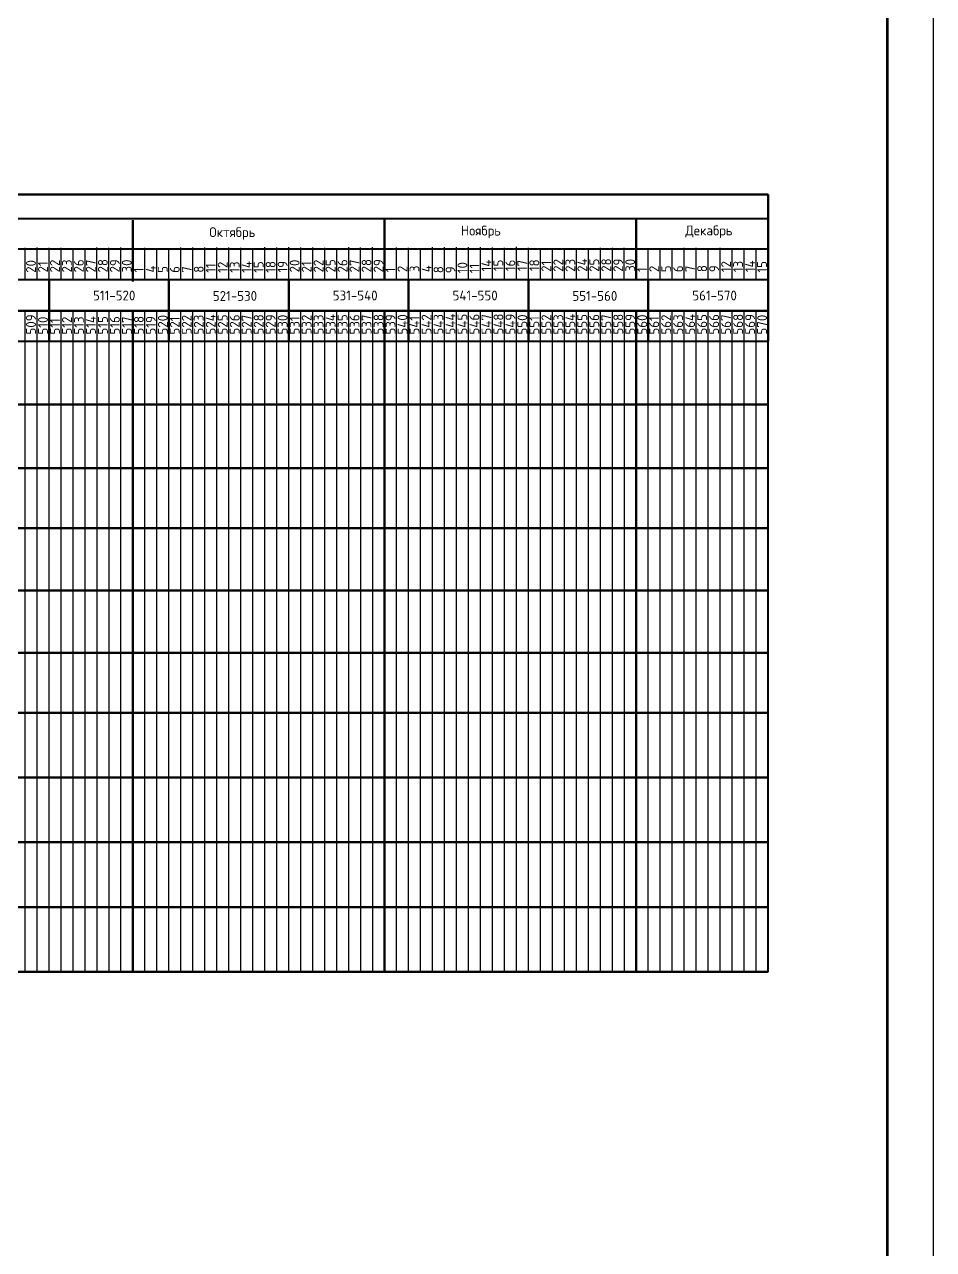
# Model space of a CAD drawing. Header units: millimetres. Extents: x -782 to 10910, y 3841 to 9763.
# Drawn here: x 3917.3 to 4015.9, y 8175.5 to 8308.4 of the extents above; entities that cross this region are included whole.
import ezdxf

# ---------------------------------------------------------------- set-up
doc = ezdxf.new("R2010")
doc.units = ezdxf.units.MM
doc.layers.add('1STAIR2D', color=30, linetype='Continuous')
doc.layers.add('A0-08', color=101, linetype='Continuous')
doc.layers.add('Штампы&Таблицы', color=1, linetype='Continuous', lineweight=70)
doc.styles.add('GOST-2.304_Type-B', font='GOST_Common.ttf')

msp = doc.modelspace()

# ---------------------------------------------------------------- linework, layer by layer
at = {"color": 0}
msp.add_line((4015.912801, 8032.512194), (4015.912801, 8626.512194), dxfattribs=at)
at = {"lineweight": 50}
for p, q in [((3997.981601, 8274.051118), (3997.981601, 8289.948506)), ((3929.079956, 8280.492396), (3929.079956, 8287.173877)), ((3956.378716, 8280.659366), (3956.378716, 8287.340848)), ((3983.678517, 8280.652948), (3983.678517, 8287.33443)), ((3919.981601, 8274.036042), (3919.981601, 8280.669021)), ((3932.981601, 8274.005271), (3932.981601, 8280.63825)), ((3945.981601, 8274.012964), (3945.981601, 8280.645943)), ((3958.981601, 8274.012964), (3958.981601, 8280.645943)), ((3971.981601, 8274.036042), (3971.981601, 8280.669021)), ((3984.981601, 8274.005271), (3984.981601, 8280.63825)), ((3929.077145, 8277.337146), (3929.078426, 8205.604294)), ((3956.376956, 8277.37764), (3956.378238, 8205.644788)), ((3983.67677, 8277.4246), (3983.678051, 8205.691748)), ((3207.263072, 8267.141568), (3997.981601, 8267.144808)), ((3207.263041, 8260.239402), (3997.981601, 8260.239402)), ((3207.263072, 8253.748564), (3997.981601, 8253.748564)), ((3207.263072, 8246.983507), (3997.981601, 8246.983507)), ((3207.263072, 8240.21845), (3997.981601, 8240.22138)), ((3207.263072, 8240.21845), (3997.981601, 8240.22138)), ((3207.263072, 8233.716445), (3997.981601, 8233.716445)), ((3207.263072, 8226.688336), (3997.981601, 8226.691275)), ((3207.263072, 8226.688336), (3997.981601, 8226.691275)), ((3207.263072, 8219.660227), (3997.981601, 8219.660227)), ((3207.263072, 8219.660227), (3997.981601, 8219.660227)), ((3207.263072, 8212.632118), (3997.981601, 8212.635048)), ((3207.263072, 8212.632118), (3997.981601, 8212.635048)), ((3207.263072, 8212.632118), (3997.981601, 8212.632118)), ((3207.26283, 8205.604008), (3997.981601, 8205.606947)), ((3207.26283, 8205.604008), (3997.981601, 8205.606947)), ((3207.26283, 8205.604008), (3997.981601, 8205.606947)), ((3207.26283, 8205.604008), (3997.981601, 8205.606947))]:
    msp.add_line(p, q, dxfattribs=at)
at = {"lineweight": 25}
for p, q in [((3917.37821, 8280.835177), (3917.37821, 8284.15936)), ((3917.378273, 8280.663634), (3917.378273, 8283.987816)), ((3918.678273, 8280.632863), (3918.678273, 8283.957045)), ((3919.97821, 8280.835177), (3919.97821, 8284.15936)), ((3921.27821, 8280.835177), (3921.27821, 8284.15936)), ((3921.27821, 8280.712134), (3921.27821, 8284.036316)), ((3922.57821, 8280.804407), (3922.57821, 8284.128589)), ((3923.87821, 8280.773636), (3923.87821, 8284.097818)), ((3923.87821, 8280.712134), (3923.87821, 8284.036316)), ((3925.17821, 8280.712134), (3925.17821, 8284.036316)), ((3926.478147, 8280.83535), (3926.478147, 8284.159532)), ((3926.47821, 8280.681363), (3926.47821, 8284.005546)), ((3927.77821, 8280.650593), (3927.77821, 8283.974775)), ((3929.078147, 8280.83535), (3929.078147, 8284.159532)), ((3930.378147, 8280.83535), (3930.378147, 8284.159532)), ((3930.378147, 8280.712307), (3930.378147, 8284.036489)), ((3931.678147, 8280.804579), (3931.678147, 8284.128762)), ((3932.978147, 8280.773809), (3932.978147, 8284.097991)), ((3932.978147, 8280.712307), (3932.978147, 8284.036489)), ((3934.278147, 8280.712307), (3934.278147, 8284.036489)), ((3935.578084, 8280.85308), (3935.578084, 8284.177262)), ((3935.578147, 8280.681536), (3935.578147, 8284.005718)), ((3936.878147, 8280.650765), (3936.878147, 8283.974948)), ((3938.178084, 8280.85308), (3938.178084, 8284.177262)), ((3939.478084, 8280.85308), (3939.478084, 8284.177262)), ((3939.478084, 8280.730037), (3939.478084, 8284.054219)), ((3940.778084, 8280.822309), (3940.778084, 8284.146491)), ((3942.078084, 8280.791539), (3942.078084, 8284.115721)), ((3942.078084, 8280.730037), (3942.078084, 8284.054219)), ((3943.378021, 8280.840039), (3943.378021, 8284.164221)), ((3943.378084, 8280.730037), (3943.378084, 8284.054219)), ((3944.678021, 8280.87081), (3944.678021, 8284.194992)), ((3944.678084, 8280.699266), (3944.678084, 8284.023448)), ((3945.978021, 8280.747767), (3945.978021, 8284.071949)), ((3947.278021, 8280.87081), (3947.278021, 8284.194992)), ((3948.578021, 8280.87081), (3948.578021, 8284.194992)), ((3948.578021, 8280.747767), (3948.578021, 8284.071949)), ((3949.878021, 8280.840039), (3949.878021, 8284.164221)), ((3949.878021, 8280.747767), (3949.878021, 8284.071949)), ((3951.178021, 8280.809269), (3951.178021, 8284.133451)), ((3951.178021, 8280.716996), (3951.178021, 8284.041178)), ((3952.478021, 8280.686225), (3952.478021, 8284.010407)), ((3953.777958, 8280.870982), (3953.777958, 8284.195165)), ((3955.077958, 8280.747939), (3955.077958, 8284.072121)), ((3956.377958, 8280.870982), (3956.377958, 8284.195165)), ((3957.677958, 8280.870982), (3957.677958, 8284.195165)), ((3957.677958, 8280.747939), (3957.677958, 8284.072121)), ((3958.977958, 8280.840212), (3958.977958, 8284.164394)), ((3958.977958, 8280.747939), (3958.977958, 8284.072121)), ((3960.277958, 8280.809441), (3960.277958, 8284.133623)), ((3960.277958, 8280.717168), (3960.277958, 8284.041351)), ((3961.577958, 8280.686398), (3961.577958, 8284.01058)), ((3962.877895, 8280.888712), (3962.877895, 8284.212895)), ((3964.177895, 8280.765669), (3964.177895, 8284.089851)), ((3965.477895, 8280.888712), (3965.477895, 8284.212895)), ((3966.777895, 8280.888712), (3966.777895, 8284.212895)), ((3966.777895, 8280.765669), (3966.777895, 8284.089851)), ((3968.077895, 8280.857942), (3968.077895, 8284.182124)), ((3968.077895, 8280.765669), (3968.077895, 8284.089851)), ((3969.377895, 8280.827171), (3969.377895, 8284.151353)), ((3969.377895, 8280.734898), (3969.377895, 8284.059081)), ((3970.677895, 8280.704128), (3970.677895, 8284.02831)), ((3971.977835, 8280.765983), (3971.977835, 8284.090165)), ((3973.277832, 8280.783399), (3973.277832, 8284.107581)), ((3974.577835, 8280.765983), (3974.577835, 8284.090165)), ((3975.877832, 8280.783399), (3975.877832, 8284.107581)), ((3975.877835, 8280.765983), (3975.877835, 8284.090165)), ((3977.177832, 8280.783399), (3977.177832, 8284.107581)), ((3977.177835, 8280.735212), (3977.177835, 8284.059394)), ((3978.477832, 8280.752628), (3978.477832, 8284.076811)), ((3978.477835, 8280.704441), (3978.477835, 8284.028624)), ((3979.777832, 8280.721858), (3979.777832, 8284.04604)), ((3981.077772, 8280.766155), (3981.077772, 8284.090338)), ((3982.377769, 8280.783572), (3982.377769, 8284.107754)), ((3983.677772, 8280.766155), (3983.677772, 8284.090338)), ((3984.977769, 8280.783572), (3984.977769, 8284.107754)), ((3984.977772, 8280.766155), (3984.977772, 8284.090338)), ((3986.277769, 8280.783572), (3986.277769, 8284.107754)), ((3986.277772, 8280.735385), (3986.277772, 8284.059567)), ((3987.577769, 8280.752801), (3987.577769, 8284.076983)), ((3987.577772, 8280.704614), (3987.577772, 8284.028796)), ((3988.877769, 8280.72203), (3988.877769, 8284.046212)), ((3990.177709, 8280.783885), (3990.177709, 8284.108067)), ((3991.477706, 8280.801302), (3991.477706, 8284.125484)), ((3992.777709, 8280.783885), (3992.777709, 8284.108067)), ((3994.077706, 8280.801302), (3994.077706, 8284.125484)), ((3994.077709, 8280.783885), (3994.077709, 8284.108067)), ((3995.377706, 8280.801302), (3995.377706, 8284.125484)), ((3995.377709, 8280.753115), (3995.377709, 8284.077297)), ((3996.677706, 8280.770531), (3996.677706, 8284.094713)), ((3996.677709, 8280.722344), (3996.677709, 8284.046526)), ((3917.381601, 8205.60664), (3917.381601, 8277.337146)), ((3917.381601, 8273.997579), (3917.381601, 8277.321761)), ((3917.381601, 8273.997579), (3917.381601, 8277.321761)), ((3918.681601, 8205.606645), (3918.681601, 8277.337146)), ((3918.681601, 8273.997579), (3918.681601, 8277.321761)), ((3918.681601, 8273.997579), (3918.681601, 8277.321761)), ((3919.981601, 8273.997579), (3919.981601, 8277.337146)), ((3919.981601, 8205.606649), (3919.981601, 8277.337146)), ((3921.281601, 8274.012964), (3921.281601, 8277.337146)), ((3921.281601, 8274.012964), (3921.281601, 8277.337146)), ((3921.281601, 8205.606654), (3921.281601, 8277.337146)), ((3922.581601, 8274.012964), (3922.581601, 8277.337146)), ((3922.581601, 8274.012964), (3922.581601, 8277.337146)), ((3922.581601, 8205.606659), (3922.581601, 8277.337146)), ((3923.881601, 8274.012964), (3923.881601, 8277.352531)), ((3923.881601, 8205.606664), (3923.881601, 8277.337146)), ((3925.181601, 8274.012964), (3925.181601, 8277.337146)), ((3925.181601, 8274.012964), (3925.181601, 8277.337146)), ((3925.181601, 8205.606669), (3925.181601, 8277.337146)), ((3926.481601, 8274.012964), (3926.481601, 8277.337146)), ((3926.481601, 8274.012964), (3926.481601, 8277.337146)), ((3926.481601, 8205.606673), (3926.481601, 8277.337146)), ((3927.781601, 8274.012964), (3927.781601, 8277.352531)), ((3927.781601, 8205.606678), (3927.781601, 8277.337146)), ((3929.081601, 8274.012964), (3929.081601, 8277.337146)), ((3929.081601, 8274.012964), (3929.081601, 8277.337146)), ((3929.081601, 8205.606683), (3929.081601, 8277.337146)), ((3930.381601, 8274.012964), (3930.381601, 8277.337146)), ((3930.381601, 8274.012964), (3930.381601, 8277.337146)), ((3930.381601, 8205.606688), (3930.381601, 8277.337146)), ((3931.681601, 8274.012964), (3931.681601, 8277.352531)), ((3931.681601, 8205.606693), (3931.681601, 8277.337146)), ((3932.981601, 8274.012964), (3932.981601, 8277.337146)), ((3932.981601, 8274.012964), (3932.981601, 8277.337146)), ((3932.981601, 8205.606698), (3932.981601, 8277.337146)), ((3934.281601, 8274.012964), (3934.281601, 8277.337146)), ((3934.281601, 8274.012964), (3934.281601, 8277.337146)), ((3934.281601, 8205.606702), (3934.281601, 8277.337146)), ((3935.581601, 8274.012964), (3935.581601, 8277.352531)), ((3935.581601, 8205.606707), (3935.581601, 8277.337146)), ((3936.881601, 8205.606712), (3936.881601, 8277.337146)), ((3936.881601, 8273.997579), (3936.881601, 8277.321761)), ((3936.881601, 8273.997579), (3936.881601, 8277.321761)), ((3938.181601, 8205.606717), (3938.181601, 8277.337146)), ((3938.181601, 8273.997579), (3938.181601, 8277.321761)), ((3938.181601, 8273.997579), (3938.181601, 8277.321761)), ((3939.481601, 8273.997579), (3939.481601, 8277.337146)), ((3939.481601, 8205.606722), (3939.481601, 8277.337146)), ((3940.781601, 8205.606726), (3940.781601, 8277.337146)), ((3940.781601, 8273.982193), (3940.781601, 8277.306375)), ((3940.781601, 8273.982193), (3940.781601, 8277.306375)), ((3942.081601, 8205.606731), (3942.081601, 8277.337146)), ((3942.081601, 8273.982193), (3942.081601, 8277.306375)), ((3942.081601, 8273.982193), (3942.081601, 8277.306375)), ((3943.381601, 8205.606736), (3943.381601, 8277.337146)), ((3943.381601, 8273.982193), (3943.381601, 8277.321761)), ((3944.681601, 8205.606741), (3944.681601, 8277.337146)), ((3944.681601, 8273.997579), (3944.681601, 8277.321761)), ((3944.681601, 8273.997579), (3944.681601, 8277.321761)), ((3945.981601, 8205.606746), (3945.981601, 8277.337146)), ((3945.981601, 8273.997579), (3945.981601, 8277.321761)), ((3945.981601, 8273.997579), (3945.981601, 8277.321761)), ((3947.281601, 8273.997579), (3947.281601, 8277.337146)), ((3947.281601, 8205.606751), (3947.281601, 8277.337146)), ((3948.581601, 8205.606755), (3948.581601, 8277.337146)), ((3948.581601, 8273.997579), (3948.581601, 8277.321761)), ((3948.581601, 8273.997579), (3948.581601, 8277.321761)), ((3949.881601, 8205.60676), (3949.881601, 8277.337146)), ((3949.881601, 8273.997579), (3949.881601, 8277.321761)), ((3949.881601, 8273.997579), (3949.881601, 8277.321761)), ((3951.181601, 8273.997579), (3951.181601, 8277.337146)), ((3951.181601, 8205.606765), (3951.181601, 8277.337146)), ((3952.481601, 8205.60677), (3952.481601, 8277.337146)), ((3952.481601, 8273.997579), (3952.481601, 8277.321761)), ((3952.481601, 8273.997579), (3952.481601, 8277.321761)), ((3953.781601, 8205.606775), (3953.781601, 8277.337146)), ((3953.781601, 8273.997579), (3953.781601, 8277.321761)), ((3953.781601, 8273.997579), (3953.781601, 8277.321761)), ((3955.081601, 8273.997579), (3955.081601, 8277.337146)), ((3955.081601, 8205.606779), (3955.081601, 8277.337146)), ((3956.381601, 8205.606784), (3956.381601, 8277.337146)), ((3956.381601, 8273.997579), (3956.381601, 8277.321761)), ((3956.381601, 8273.997579), (3956.381601, 8277.321761)), ((3957.681601, 8205.606789), (3957.681601, 8277.337146)), ((3957.681601, 8273.997579), (3957.681601, 8277.321761)), ((3957.681601, 8273.997579), (3957.681601, 8277.321761)), ((3958.981601, 8273.997579), (3958.981601, 8277.337146)), ((3958.981601, 8205.606794), (3958.981601, 8277.337146)), ((3960.281601, 8205.606799), (3960.281601, 8277.337146)), ((3960.281601, 8273.982193), (3960.281601, 8277.306375)), ((3960.281601, 8273.982193), (3960.281601, 8277.306375)), ((3961.581601, 8205.606804), (3961.581601, 8277.337146)), ((3961.581601, 8273.982193), (3961.581601, 8277.306375)), ((3961.581601, 8273.982193), (3961.581601, 8277.306375)), ((3962.881601, 8205.606808), (3962.881601, 8277.337146)), ((3962.881601, 8273.982193), (3962.881601, 8277.321761)), ((3964.181601, 8205.606813), (3964.181601, 8277.337146)), ((3964.181601, 8273.966808), (3964.181601, 8277.29099)), ((3964.181601, 8273.966808), (3964.181601, 8277.29099)), ((3965.481601, 8205.606818), (3965.481601, 8277.337146)), ((3965.481601, 8273.966808), (3965.481601, 8277.29099)), ((3965.481601, 8273.966808), (3965.481601, 8277.29099)), ((3966.781601, 8205.606823), (3966.781601, 8277.337146)), ((3966.781601, 8273.966808), (3966.781601, 8277.306375)), ((3968.081601, 8205.606828), (3968.081601, 8277.337146)), ((3968.081601, 8273.982193), (3968.081601, 8277.306375)), ((3968.081601, 8273.982193), (3968.081601, 8277.306375)), ((3969.381601, 8205.606832), (3969.381601, 8277.337146)), ((3969.381601, 8273.982193), (3969.381601, 8277.306375)), ((3969.381601, 8273.982193), (3969.381601, 8277.306375)), ((3970.681601, 8205.606837), (3970.681601, 8277.337146)), ((3970.681601, 8273.982193), (3970.681601, 8277.321761)), ((3971.981601, 8205.606842), (3971.981601, 8277.337146)), ((3971.981601, 8273.982193), (3971.981601, 8277.306375)), ((3971.981601, 8273.982193), (3971.981601, 8277.306375)), ((3973.281601, 8205.606847), (3973.281601, 8277.337146)), ((3973.281601, 8273.982193), (3973.281601, 8277.306375)), ((3973.281601, 8273.982193), (3973.281601, 8277.306375)), ((3974.581601, 8205.606852), (3974.581601, 8277.337146)), ((3974.581601, 8273.982193), (3974.581601, 8277.321761)), ((3975.881601, 8205.606856), (3975.881601, 8277.337146)), ((3975.881601, 8273.982193), (3975.881601, 8277.306375)), ((3975.881601, 8273.982193), (3975.881601, 8277.306375)), ((3977.181601, 8205.606861), (3977.181601, 8277.337146)), ((3977.181601, 8273.982193), (3977.181601, 8277.306375)), ((3977.181601, 8273.982193), (3977.181601, 8277.306375)), ((3978.481601, 8205.606866), (3978.481601, 8277.337146)), ((3978.481601, 8273.982193), (3978.481601, 8277.321761)), ((3979.781601, 8205.606871), (3979.781601, 8277.337146)), ((3979.781601, 8273.982193), (3979.781601, 8277.306375)), ((3979.781601, 8273.982193), (3979.781601, 8277.306375)), ((3981.081601, 8205.606876), (3981.081601, 8277.337146)), ((3981.081601, 8273.982193), (3981.081601, 8277.306375)), ((3981.081601, 8273.982193), (3981.081601, 8277.306375)), ((3982.381601, 8205.606881), (3982.381601, 8277.337146)), ((3982.381601, 8273.982193), (3982.381601, 8277.321761)), ((3983.681601, 8274.012964), (3983.681601, 8277.337146)), ((3983.681601, 8274.012964), (3983.681601, 8277.337146)), ((3983.681601, 8205.606885), (3983.681601, 8277.337146)), ((3984.981601, 8274.012964), (3984.981601, 8277.337146)), ((3984.981601, 8274.012964), (3984.981601, 8277.337146)), ((3984.981601, 8205.60689), (3984.981601, 8277.337146)), ((3986.281601, 8274.012964), (3986.281601, 8277.352531)), ((3986.281601, 8205.606895), (3986.281601, 8277.337146)), ((3987.581601, 8205.6069), (3987.581601, 8277.337146)), ((3987.581601, 8273.997579), (3987.581601, 8277.321761)), ((3987.581601, 8273.997579), (3987.581601, 8277.321761)), ((3988.881601, 8205.606905), (3988.881601, 8277.337146)), ((3988.881601, 8273.997579), (3988.881601, 8277.321761)), ((3988.881601, 8273.997579), (3988.881601, 8277.321761)), ((3990.181601, 8273.997579), (3990.181601, 8277.337146)), ((3990.181601, 8205.606909), (3990.181601, 8277.337146)), ((3991.481601, 8274.012964), (3991.481601, 8277.337146)), ((3991.481601, 8274.012964), (3991.481601, 8277.337146)), ((3991.481601, 8205.606914), (3991.481601, 8277.337146)), ((3992.781601, 8274.012964), (3992.781601, 8277.337146)), ((3992.781601, 8274.012964), (3992.781601, 8277.337146)), ((3992.781601, 8205.606919), (3992.781601, 8277.337146)), ((3994.081601, 8274.012964), (3994.081601, 8277.352531)), ((3994.081601, 8205.606924), (3994.081601, 8277.337146)), ((3995.381601, 8274.012964), (3995.381601, 8277.337146)), ((3995.381601, 8274.012964), (3995.381601, 8277.337146)), ((3995.381601, 8205.606929), (3995.381601, 8277.337146)), ((3996.681601, 8274.012964), (3996.681601, 8277.337146)), ((3996.681601, 8274.012964), (3996.681601, 8277.337146)), ((3996.681601, 8205.606934), (3996.681601, 8277.337146)), ((3997.981601, 8274.012964), (3997.981601, 8277.352531)), ((3997.981601, 8205.606938), (3997.981601, 8277.337146))]:
    msp.add_line(p, q, dxfattribs=at)
at = {"lineweight": -3}
for p, q in [((3917.378273, 8280.738216), (3917.379054, 8284.057884)), ((3918.67821, 8280.865948), (3918.67899, 8284.185617)), ((3919.97821, 8280.742905), (3919.978147, 8284.069432)), ((3922.57821, 8280.742905), (3922.57899, 8284.062573)), ((3925.178147, 8280.883678), (3925.178084, 8284.210205)), ((3927.778147, 8280.866121), (3927.778928, 8284.185789)), ((3929.078147, 8280.760635), (3929.078084, 8284.087162)), ((3930.378147, 8280.773848), (3930.378928, 8284.093517)), ((3931.678147, 8280.743077), (3931.678928, 8284.062746)), ((3934.278084, 8280.883851), (3934.278021, 8284.210377)), ((3936.878084, 8280.883851), (3936.878865, 8284.203519)), ((3938.178084, 8280.760807), (3938.178021, 8284.087334)), ((3940.778084, 8280.760807), (3940.778865, 8284.080476)), ((3943.378021, 8280.901581), (3943.377958, 8284.228107)), ((3943.378084, 8280.74325), (3943.378865, 8284.062919)), ((3944.678021, 8280.87081), (3944.678802, 8284.190479)), ((3945.978021, 8280.901581), (3945.978802, 8284.221249)), ((3947.278021, 8280.778537), (3947.278802, 8284.098206)), ((3952.477958, 8280.919311), (3952.477895, 8284.245837)), ((3953.777958, 8280.796267), (3953.777895, 8284.122794)), ((3955.077958, 8280.901753), (3955.078739, 8284.221422)), ((3956.377958, 8280.77871), (3956.378739, 8284.098378)), ((3961.577895, 8280.919483), (3961.577832, 8284.24601)), ((3962.877895, 8280.79644), (3962.877832, 8284.122967)), ((3964.177895, 8280.919483), (3964.178676, 8284.239152)), ((3965.477895, 8280.79644), (3965.478676, 8284.116108)), ((3969.377896, 8280.80948), (3969.378676, 8284.129149)), ((3970.677832, 8280.937213), (3970.677769, 8284.26374)), ((3971.977832, 8280.81417), (3971.977769, 8284.140697)), ((3973.277835, 8280.796753), (3973.278615, 8284.116422)), ((3974.577832, 8280.81417), (3974.578613, 8284.133838)), ((3979.777772, 8280.814483), (3979.777709, 8284.14101)), ((3981.077769, 8280.8319), (3981.077706, 8284.158426)), ((3982.377769, 8280.845113), (3982.37855, 8284.164782)), ((3982.377772, 8280.796926), (3982.378553, 8284.116595)), ((3983.677769, 8280.814342), (3983.67855, 8284.134011)), ((3988.877709, 8280.814656), (3988.877646, 8284.141183)), ((3990.177706, 8280.832072), (3990.177643, 8284.158599)), ((3991.477709, 8280.814656), (3991.47849, 8284.134325)), ((3992.777706, 8280.832072), (3992.778487, 8284.151741)), ((3995.377707, 8280.814515), (3995.378487, 8284.134183)), ((3997.977646, 8280.832386), (3997.977583, 8284.158913))]:
    msp.add_line(p, q, dxfattribs=at)
at = {"layer": '1STAIR2D', "color": 0, "lineweight": 100}
msp.add_line((4010.912801, 8037.512194), (4010.912801, 8621.512194), dxfattribs=at)
at = {"layer": 'A0-08', "color": 0, "lineweight": 40}
for p, q in [((3256.981601, 8289.948506), (3997.981601, 8289.948506)), ((3256.981601, 8289.948506), (3997.981601, 8289.948506)), ((3281.548041, 8289.948506), (3997.981601, 8289.948506)), ((3310.466995, 8289.948506), (3997.981601, 8289.948506)), ((3997.981601, 8289.948506), (3548.807486, 8289.948506)), ((3256.981601, 8287.327425), (3997.981601, 8287.327425)), ((3997.981601, 8205.604008), (3997.981601, 8286.655094)), ((3997.981601, 8205.606947), (3997.981601, 8286.655094)), ((3256.983574, 8284.057884), (3997.983574, 8284.057884)), ((3256.982794, 8280.738216), (3997.982794, 8280.738216)), ((3256.981601, 8277.337146), (3997.981601, 8277.337146)), ((3351.264167, 8277.337146), (3997.981601, 8277.352531)), ((3256.981601, 8274.043735), (3997.981601, 8274.043735))]:
    msp.add_line(p, q, dxfattribs=at)
at = {"layer": 'A0-08', "color": 0, "lineweight": 25}
for p, q in [((3997.981601, 8205.606947), (3997.981601, 8280.661328)), ((3984.978033, 8274.043735), (3996.947841, 8274.043735)), ((3984.978033, 8274.028349), (3996.947841, 8274.028349))]:
    msp.add_line(p, q, dxfattribs=at)
at = {"layer": 'Штампы&Таблицы', "color": 0, "lineweight": 25}
msp.add_line((4015.912948, 8032.512377), (4015.912948, 8626.512377), dxfattribs=at)

# ---------------------------------------------------------------- texts
at = {"layer": 'A0-08', "color": 0, "lineweight": 25, "style": 'GOST-2.304_Type-B'}
for s, p in [('Октябрь', (3937.355818, 8285.32234)), ('Ноябрь', (3964.654577, 8285.489311)), ('Декабрь', (3988.996792, 8285.504867)), ('511-520', (3924.746272, 8278.451638)), ('521-530', (3937.746272, 8278.405482)), ('531-540', (3950.746272, 8278.451638)), ('541-550', (3963.746272, 8278.451638)), ('551-560', (3976.746272, 8278.405482)), ('561-570', (3989.746272, 8278.451638))]:
    msp.add_text(s, height=1.0687328, dxfattribs=at).set_placement(p)
for s, height, p in [('20', 1.0687328, (3918.551579, 8281.442725)), ('21', 1.0687328, (3919.851453, 8281.478357)), ('22', 1.0687328, (3921.151453, 8281.478357)), ('23', 1.0687328, (3922.451453, 8281.478357)), ('26', 1.0687328, (3923.751453, 8281.478357)), ('27', 1.0687328, (3925.051453, 8281.478357)), ('28', 1.0687328, (3926.351453, 8281.478357)), ('29', 1.0687328, (3927.651453, 8281.478357)), ('30', 1.0687328, (3928.951453, 8281.478357)), ('1', 1.068733, (3930.251453, 8281.478357)), ('4', 1.068733, (3931.551453, 8281.478357)), ('5', 1.068733, (3932.85139, 8281.447759)), ('6', 1.068733, (3934.15139, 8281.447759)), ('7', 1.068733, (3935.45139, 8281.447759)), ('8', 1.068733, (3936.75139, 8281.447759)), ('11', 1.0687328, (3938.05139, 8281.447759)), ('12', 1.0687328, (3939.35139, 8281.447759)), ('13', 1.0687328, (3940.65139, 8281.447759)), ('14', 1.0687328, (3941.95139, 8281.447759)), ('15', 1.0687328, (3943.25139, 8281.447759)), ('18', 1.0687328, (3944.55139, 8281.447759)), ('19', 1.0687328, (3945.851264, 8281.483219)), ('20', 1.0687328, (3947.151264, 8281.483219)), ('21', 1.0687328, (3948.451264, 8281.483219)), ('22', 1.0687328, (3949.751264, 8281.483219)), ('25', 1.0687328, (3951.051264, 8281.483219)), ('26', 1.0687328, (3952.351264, 8281.483219)), ('27', 1.0687328, (3953.651264, 8281.483219)), ('28', 1.0687328, (3954.951264, 8281.483219)), ('29', 1.0687328, (3956.251264, 8281.483219)), ('1', 1.068733, (3957.551264, 8281.483219)), ('2', 1.068733, (3958.851201, 8281.51399)), ('3', 1.068733, (3960.151201, 8281.51399)), ('4', 1.068733, (3961.451201, 8281.51399)), ('8', 1.068733, (3962.751264, 8281.403963)), ('9', 1.068733, (3964.051264, 8281.403963)), ('10', 1.0687328, (3965.351264, 8281.403963)), ('11', 1.0687328, (3966.651264, 8281.403963)), ('14', 1.0687328, (3967.951201, 8281.593222)), ('15', 1.0687328, (3969.251075, 8281.628854)), ('16', 1.0687328, (3970.551075, 8281.628854)), ('17', 1.0687328, (3971.851075, 8281.628854)), ('18', 1.0687328, (3973.151075, 8281.628854)), ('21', 1.0687328, (3974.451075, 8281.549622)), ('22', 1.0687328, (3975.751075, 8281.549622)), ('23', 1.0687328, (3977.051075, 8281.549622)), ('24', 1.0687328, (3978.351075, 8281.549622)), ('25', 1.0687328, (3979.651075, 8281.549622)), ('28', 1.0687328, (3980.951075, 8281.549622)), ('29', 1.0687328, (3982.251075, 8281.549622)), ('30', 1.0687328, (3983.551075, 8281.549622)), ('1', 1.068733, (3984.851012, 8281.519024)), ('2', 1.068733, (3986.151012, 8281.519024)), ('5', 1.068733, (3987.451012, 8281.519024)), ('6', 1.068733, (3988.751012, 8281.519024)), ('7', 1.068733, (3990.051012, 8281.519024)), ('8', 1.068733, (3991.351012, 8281.519024)), ('9', 1.068733, (3992.651012, 8281.519024)), ('12', 1.0687328, (3993.951012, 8281.519024)), ('13', 1.0687328, (3995.251012, 8281.519024)), ('14', 1.0687328, (3996.551012, 8281.519024)), ('15', 1.0687328, (3997.850949, 8281.475213)), ('509', 1.0687328, (3918.554844, 8274.748416)), ('510', 1.0687328, (3919.854844, 8274.748416)), ('512', 1.0687328, (3922.454844, 8274.748416)), ('513', 1.0687328, (3923.754844, 8274.748416)), ('514', 1.0687328, (3925.054844, 8274.748416)), ('515', 1.0687328, (3926.354844, 8274.748416)), ('516', 1.0687328, (3927.654844, 8274.748416)), ('517', 1.0687328, (3928.954844, 8274.748416)), ('518', 1.0687328, (3930.254844, 8274.748416)), ('519', 1.0687328, (3931.554844, 8274.748416)), ('520', 1.0687328, (3932.854844, 8274.748416)), ('521', 1.0687328, (3934.154844, 8274.748416)), ('522', 1.0687328, (3935.454844, 8274.748416)), ('523', 1.0687328, (3936.754844, 8274.748416)), ('524', 1.0687328, (3938.054844, 8274.748416)), ('525', 1.0687328, (3939.354844, 8274.748416)), ('526', 1.0687328, (3940.654844, 8274.748416)), ('527', 1.0687328, (3941.954844, 8274.748416)), ('528', 1.0687328, (3943.254844, 8274.748416)), ('529', 1.0687328, (3944.554844, 8274.748416)), ('530', 1.0687328, (3945.854844, 8274.748416)), ('531', 1.0687328, (3947.154844, 8274.748416)), ('532', 1.0687328, (3948.454844, 8274.748416)), ('533', 1.0687328, (3949.754844, 8274.748416)), ('534', 1.0687328, (3951.054844, 8274.748416)), ('535', 1.0687328, (3952.354844, 8274.748416)), ('536', 1.0687328, (3953.654844, 8274.748416)), ('537', 1.0687328, (3954.954844, 8274.748416)), ('538', 1.0687328, (3956.254844, 8274.748416)), ('539', 1.0687328, (3957.554844, 8274.748416)), ('540', 1.0687328, (3958.854844, 8274.748416)), ('541', 1.0687328, (3960.154844, 8274.748416)), ('542', 1.0687328, (3961.454844, 8274.748416)), ('543', 1.0687328, (3962.754844, 8274.748416)), ('544', 1.0687328, (3964.054844, 8274.748416)), ('545', 1.0687328, (3965.354844, 8274.748416)), ('546', 1.0687328, (3966.654844, 8274.748416)), ('547', 1.0687328, (3967.954844, 8274.748416)), ('548', 1.0687328, (3969.254844, 8274.748416)), ('549', 1.0687328, (3970.554844, 8274.748416)), ('550', 1.0687328, (3971.854844, 8274.748416)), ('551', 1.0687328, (3973.154844, 8274.748416)), ('552', 1.0687328, (3974.454844, 8274.748416)), ('553', 1.0687328, (3975.754844, 8274.748416)), ('554', 1.0687328, (3977.054844, 8274.748416)), ('555', 1.0687328, (3978.354844, 8274.748416)), ('556', 1.0687328, (3979.654844, 8274.748416)), ('557', 1.0687328, (3980.954844, 8274.748416)), ('558', 1.0687328, (3982.254844, 8274.748416)), ('559', 1.0687328, (3983.554844, 8274.748416)), ('560', 1.0687328, (3984.854844, 8274.748416)), ('561', 1.0687328, (3986.154844, 8274.748416)), ('562', 1.0687328, (3987.454844, 8274.748416)), ('563', 1.0687328, (3988.754844, 8274.748416)), ('564', 1.0687328, (3990.054844, 8274.748416)), ('565', 1.0687328, (3991.354844, 8274.748416)), ('566', 1.0687328, (3992.654844, 8274.748416)), ('567', 1.0687328, (3993.954844, 8274.748416)), ('568', 1.0687328, (3995.254844, 8274.748416)), ('569', 1.0687328, (3996.554844, 8274.748416)), ('570', 1.0687328, (3997.854844, 8274.748416)), ('511', 1.0687328, (3921.154844, 8274.748416))]:
    msp.add_text(s, height=height, rotation=90, dxfattribs=at).set_placement(p)

doc.saveas('drawing.dxf')
